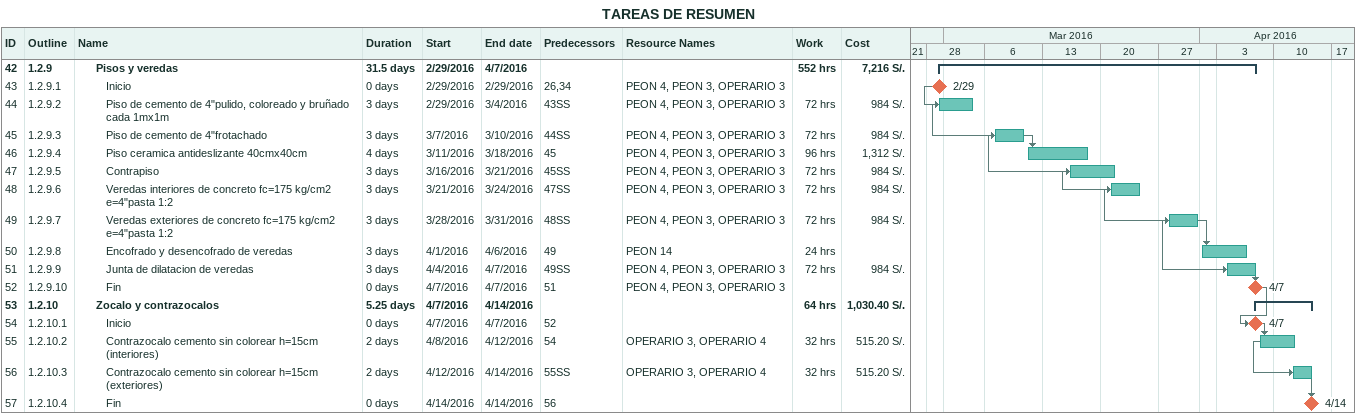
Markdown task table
TAREAS DE RESUMEN

| ID | WBS | Task | Duration | Start | Finish | Predecessors | Resources | Work (h) | Cost (S/.) |
|---|---|---|---|---|---|---|---|---|---|
| 42 | 1.2.9 | **Pisos y veredas** | 31.5d | 2016-02-29 | 2016-04-07 |  |  | 552 | 7216 |
| 43 | 1.2.9.1 | Inicio | 0d | 2016-02-29 | 2016-02-29 | 26, 34 | PEON 4, PEON 3, OPERARIO 3 |  |  |
| 44 | 1.2.9.2 | Piso de cemento de 4"pulido, coloreado y bruñado cada 1mx1m | 3d | 2016-02-29 | 2016-03-04 | 43SS | PEON 4, PEON 3, OPERARIO 3 | 72 | 984 |
| 45 | 1.2.9.3 | Piso de cemento de 4"frotachado | 3d | 2016-03-07 | 2016-03-10 | 44SS | PEON 4, PEON 3, OPERARIO 3 | 72 | 984 |
| 46 | 1.2.9.4 | Piso ceramica antideslizante 40cmx40cm | 4d | 2016-03-11 | 2016-03-18 | 45 | PEON 4, PEON 3, OPERARIO 3 | 96 | 1312 |
| 47 | 1.2.9.5 | Contrapiso | 3d | 2016-03-16 | 2016-03-21 | 45SS | PEON 4, PEON 3, OPERARIO 3 | 72 | 984 |
| 48 | 1.2.9.6 | Veredas interiores de concreto fc=175 kg/cm2 e=4"pasta 1:2 | 3d | 2016-03-21 | 2016-03-24 | 47SS | PEON 4, PEON 3, OPERARIO 3 | 72 | 984 |
| 49 | 1.2.9.7 | Veredas exteriores de concreto fc=175 kg/cm2 e=4"pasta 1:2 | 3d | 2016-03-28 | 2016-03-31 | 48SS | PEON 4, PEON 3, OPERARIO 3 | 72 | 984 |
| 50 | 1.2.9.8 | Encofrado y desencofrado de veredas | 3d | 2016-04-01 | 2016-04-06 | 49 | PEON 14 | 24 |  |
| 51 | 1.2.9.9 | Junta de dilatacion de veredas | 3d | 2016-04-04 | 2016-04-07 | 49SS | PEON 4, PEON 3, OPERARIO 3 | 72 | 984 |
| 52 | 1.2.9.10 | Fin | 0d | 2016-04-07 | 2016-04-07 | 51 | PEON 4, PEON 3, OPERARIO 3 |  |  |
| 53 | 1.2.10 | **Zocalo y contrazocalos** | 5.25d | 2016-04-07 | 2016-04-14 |  |  | 64 | 1030.40 |
| 54 | 1.2.10.1 | Inicio | 0d | 2016-04-07 | 2016-04-07 | 52 |  |  |  |
| 55 | 1.2.10.2 | Contrazocalo cemento sin colorear h=15cm (interiores) | 2d | 2016-04-08 | 2016-04-12 | 54 | OPERARIO 3, OPERARIO 4 | 32 | 515.20 |
| 56 | 1.2.10.3 | Contrazocalo cemento sin colorear h=15cm (exteriores) | 2d | 2016-04-12 | 2016-04-14 | 55SS | OPERARIO 3, OPERARIO 4 | 32 | 515.20 |
| 57 | 1.2.10.4 | Fin | 0d | 2016-04-14 | 2016-04-14 | 56 |  |  |  |
